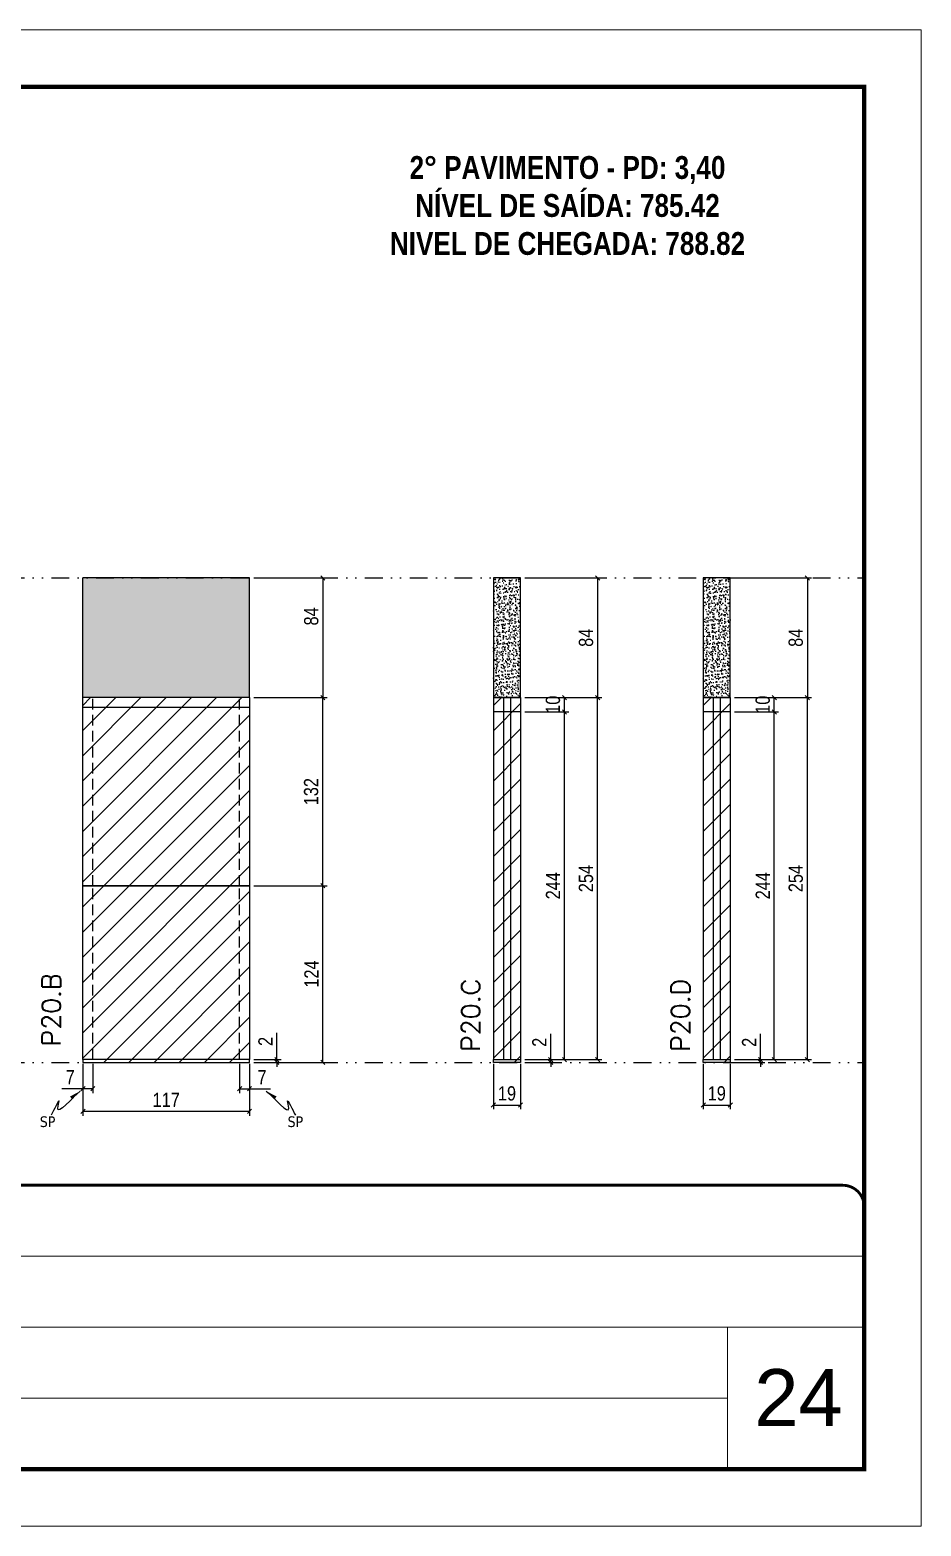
# Model space of a CAD drawing. Extents: x 2201 to 8455, y 252 to 7045.
# Drawn here: x 7829 to 8455, y 252 to 1302 of the extents above; entities that cross this region are included whole.
import ezdxf

# ---------------------------------------------------------------- set-up
doc = ezdxf.new("R2010")
doc.units = 0
for name, pattern in [('CONTINUO', [0]), ('DASHED', [0.75, 0.5, -0.25]), ('DIVIDE2', [0.625, 0.25, -0.125, 0, -0.125, 0, -0.125]), ('HIDDEN', [0.375, 0.25, -0.125])]:
    doc.linetypes.add(name, pattern=pattern)
for name, color, linetype, lineweight in [('CARIMBO', 255, 'Continuous', 9), ('Folhas', 255, 'Continuous', 9), ('Hachura', 251, 'Continuous', 9), ('SARRAFO DE PRESSAO', 251, 'DASHED', 9), ('Texto Seção', 7, 'Continuous', 15)]:
    doc.layers.add(name, color=color, linetype=linetype, lineweight=lineweight)
for name, color, linetype in [('COTA', 241, 'Continuous'), ('NOMENCLATURA', 7, 'Continuous'), ('Nível', 160, 'Continuous'), ('Painéis', 200, 'Continuous'), ('SARR_2.2x7', 40, 'Continuous'), ('Sarrafo de Pressão', 42, 'HIDDEN'), ('texto', 7, 'Continuous')]:
    doc.layers.add(name, color=color, linetype=linetype)
doc.styles.add('ARIAL', font='arial.ttf')
doc.styles.add('COTA TECNICA', font='techl___.ttf', dxfattribs={"height": 10})
doc.styles.add('COTA TECNICA-50', font='techl___.ttf', dxfattribs={"height": 10})
doc.styles.add('REGUA-120', font='ROMANS.shx', dxfattribs={"height": 15})
doc.styles.add('ROMANC', font='techb___.ttf', dxfattribs={"height": 2.5})
doc.styles.get("Standard").update_dxf_attribs({"font": 'arial.ttf'})
doc.dimstyles.new('COTA PAINEL-50', dxfattribs={"dimtxt": 10, "dimasz": 3, "dimexe": 3, "dimexo": 3, "dimgap": 3, "dimtad": 1, "dimdec": 1, "dimzin": 12, "dimdsep": 46, "dimtxsty": 'COTA TECNICA-50', "dimblk1": 'OBLIQUE', "dimblk2": 'OBLIQUE', "dimsah": 1, "dimcen": 0.9, "dimclrd": 4, "dimclre": 4, "dimclrt": 240, "dimadec": 1, "dimazin": 3, "dimtfac": 1, "dimtdec": 1, "dimtmove": 0, "dimatfit": 3, "dimfxl": 1, "dimtolj": 1, "dimtzin": 12, "dimarcsym": 0})
doc.dimstyles.new('PAINEL', dxfattribs={"dimtxt": 10, "dimasz": 3, "dimexe": 3, "dimexo": 3, "dimgap": 3, "dimtad": 1, "dimdec": 1, "dimzin": 12, "dimdsep": 46, "dimtxsty": 'COTA TECNICA', "dimblk1": 'OBLIQUE', "dimblk2": 'OBLIQUE', "dimsah": 1, "dimcen": 0.9, "dimclrd": 4, "dimclre": 4, "dimclrt": 240, "dimadec": 1, "dimazin": 3, "dimtfac": 1, "dimtdec": 1, "dimtmove": 0, "dimatfit": 3, "dimfxl": 1, "dimtolj": 1, "dimtzin": 12, "dimarcsym": 0})
doc.dimstyles.get("Standard").update_dxf_attribs({"dimtxt": 0.18, "dimasz": 0.18, "dimexe": 0.18, "dimexo": 0.0625, "dimgap": 0.09, "dimtad": 0, "dimtih": 1, "dimtoh": 1, "dimdec": 4, "dimzin": 0, "dimdsep": 46, "dimtxsty": 'Standard', "dimcen": 0.09, "dimadec": 0, "dimazin": 0, "dimtfac": 1, "dimtdec": 4, "dimtofl": 0, "dimtmove": 0, "dimatfit": 3, "dimfxl": 1, "dimtolj": 1, "dimtzin": 0, "dimarcsym": 0})

# ---------------------------------------------------------------- blocks, each defined once
blk = doc.blocks.new('9999999999')
at = {"color": 30, "linetype": 'CONTINUO'}
for p, q in [((98564.6, 34379.6), (99584, 34379.6)), ((98564.6, 34329.8), (99488, 34329.8)), ((99584, 34329.8), (99488, 34329.8)), ((99488, 34329.8), (99488, 34230.2)), ((98564.6, 34280), (99488, 34280))]:
    blk.add_line(p, q, dxfattribs=at)
at = {"color": 30, "linetype": 'CONTINUO', "const_width": 2}
blk.add_lwpolyline([(99584, 34230.2), (99584, 34414.4, 0.414214), (99569, 34429.4), (98229, 34429.4, 0.414214), (98214, 34414.4), (98214, 34245.2, 0.414214), (98229, 34230.2), (99584, 34230.2)], format="xyb", dxfattribs=at)
at = {"layer": 'Folhas'}
blk.add_lwpolyline([(98139, 34190.2), (99624, 34190.2), (99624, 35240.2), (98139, 35240.2)], close=True, dxfattribs=at)
at = {"layer": 'Folhas', "color": 30, "const_width": 3}
blk.add_lwpolyline([(98214, 34230.2), (99584, 34230.2), (99584, 35200.2), (98214, 35200.2)], close=True, dxfattribs=at)
blk = doc.blocks.new('_Oblique')
at = {"color": 0, "linetype": 'ByBlock', "lineweight": -2}
blk.add_line((-0.5, -0.5), (0.5, 0.5), dxfattribs=at)
blk = doc.blocks.new('*D12')
at = {"layer": 'COTA', "color": 4, "lineweight": -2, "transparency": 16777216}
for p, q in [((8154.6, 576.2), (8154.6, 544.3)), ((8173.6, 576.2), (8173.6, 544.3)), ((8154.6, 547.3), (8173.6, 547.3))]:
    blk.add_line(p, q, dxfattribs=at)
at = {"layer": 'Defpoints', "color": 0, "transparency": 16777216}
for p in [(8154.6, 579.2), (8173.6, 579.2), (8173.6, 547.3)]:
    blk.add_point(p, dxfattribs=at)
at = {"layer": 'COTA', "color": 4, "lineweight": -2, "transparency": 16777216, "xscale": 3, "yscale": 3, "zscale": 3, "rotation": 180}
blk.add_blockref('_Oblique', (8154.6, 547.3), dxfattribs=at)
at = {"layer": 'COTA', "color": 4, "lineweight": -2, "transparency": 16777216, "xscale": 3, "yscale": 3, "zscale": 3}
blk.add_blockref('_Oblique', (8173.6, 547.3), dxfattribs=at)
at = {"layer": 'COTA', "color": 240, "transparency": 16777216, "insert": (8164.1, 555.4), "char_height": 10, "attachment_point": 5, "style": 'COTA TECNICA'}
blk.add_mtext('\\A1;19', dxfattribs=at)
blk = doc.blocks.new('*D13')
at = {"layer": 'COTA', "color": 4, "lineweight": -2, "transparency": 16777216}
for p, q in [((8194.8, 579.2), (8194.8, 597.3)), ((8176.6, 579.2), (8197.8, 579.2)), ((8194.8, 577.2), (8194.8, 579.2)), ((8176.6, 577.2), (8197.8, 577.2)), ((8194.8, 577.2), (8194.8, 574.2))]:
    blk.add_line(p, q, dxfattribs=at)
at = {"layer": 'Defpoints', "color": 0, "transparency": 16777216}
for p in [(8173.6, 579.2), (8194.8, 579.2), (8173.6, 577.2)]:
    blk.add_point(p, dxfattribs=at)
at = {"layer": 'COTA', "color": 4, "lineweight": -2, "transparency": 16777216, "xscale": 3, "yscale": 3, "zscale": 3}
for p, rotation in [((8194.8, 579.2), 270), ((8194.8, 577.2), 90)]:
    blk.add_blockref('_Oblique', p, dxfattribs=dict(at, rotation=rotation))
at = {"layer": 'COTA', "color": 240, "transparency": 16777216, "insert": (8186.8, 591.3), "char_height": 10, "attachment_point": 5, "rotation": 90, "style": 'COTA TECNICA-50'}
blk.add_mtext('\\A1;2', dxfattribs=at)
blk = doc.blocks.new('*D555')
at = {"layer": 'COTA', "color": 4, "linetype": 'ByBlock', "lineweight": -2, "transparency": 16777216}
for p, q in [((8176.6, 917.2), (8230.7, 917.2)), ((8227.7, 917.2), (8227.7, 833.2)), ((8176.6, 833.2), (8230.7, 833.2))]:
    blk.add_line(p, q, dxfattribs=at)
at = {"layer": 'Defpoints', "color": 0, "linetype": 'ByBlock', "transparency": 16777216}
for p in [(8173.6, 917.2), (8173.6, 833.2), (8227.7, 833.2)]:
    blk.add_point(p, dxfattribs=at)
at = {"layer": 'COTA', "color": 4, "linetype": 'ByBlock', "lineweight": -2, "transparency": 16777216, "xscale": 3, "yscale": 3, "zscale": 3}
for p, rotation in [((8227.7, 917.2), 90), ((8227.7, 833.2), 270)]:
    blk.add_blockref('_Oblique', p, dxfattribs=dict(at, rotation=rotation))
at = {"layer": 'COTA', "color": 240, "linetype": 'ByBlock', "transparency": 16777216, "insert": (8219.6, 875.2), "char_height": 10, "attachment_point": 5, "rotation": 90, "style": 'COTA TECNICA'}
blk.add_mtext('\\A1;84', dxfattribs=at)
blk = doc.blocks.new('*D14')
at = {"layer": 'COTA', "color": 4, "lineweight": -2, "transparency": 16777216}
for p, q in [((8176.6, 833.2), (8207.5, 833.2)), ((8204.5, 823.2), (8204.5, 833.2)), ((8176.6, 823.2), (8207.5, 823.2))]:
    blk.add_line(p, q, dxfattribs=at)
at = {"layer": 'Defpoints', "color": 0, "transparency": 16777216}
for p in [(8173.6, 833.2), (8204.5, 833.2), (8173.6, 823.2)]:
    blk.add_point(p, dxfattribs=at)
at = {"layer": 'COTA', "color": 4, "lineweight": -2, "transparency": 16777216, "xscale": 3, "yscale": 3, "zscale": 3}
for p, rotation in [((8204.5, 833.2), 90), ((8204.5, 823.2), 270)]:
    blk.add_blockref('_Oblique', p, dxfattribs=dict(at, rotation=rotation))
at = {"layer": 'COTA', "color": 240, "transparency": 16777216, "insert": (8196.4, 828.2), "char_height": 10, "attachment_point": 5, "rotation": 90, "style": 'COTA TECNICA-50'}
blk.add_mtext('\\A1;10', dxfattribs=at)
blk = doc.blocks.new('*D556')
at = {"layer": 'COTA', "color": 4, "lineweight": -2, "transparency": 16777216}
for p, q in [((8176.6, 823.2), (8207.5, 823.2)), ((8204.5, 579.2), (8204.5, 823.2)), ((8176.6, 579.2), (8207.5, 579.2))]:
    blk.add_line(p, q, dxfattribs=at)
at = {"layer": 'Defpoints', "color": 0, "transparency": 16777216}
for p in [(8173.6, 823.2), (8204.5, 823.2), (8173.6, 579.2)]:
    blk.add_point(p, dxfattribs=at)
at = {"layer": 'COTA', "color": 4, "lineweight": -2, "transparency": 16777216, "xscale": 3, "yscale": 3, "zscale": 3}
for p, rotation in [((8204.5, 823.2), 90), ((8204.5, 579.2), 270)]:
    blk.add_blockref('_Oblique', p, dxfattribs=dict(at, rotation=rotation))
at = {"layer": 'COTA', "color": 240, "transparency": 16777216, "insert": (8196.4, 701.2), "char_height": 10, "attachment_point": 5, "rotation": 90, "style": 'COTA TECNICA'}
blk.add_mtext('\\A1;244', dxfattribs=at)
blk = doc.blocks.new('*D15')
at = {"layer": 'COTA', "color": 4, "lineweight": -2, "transparency": 16777216}
for p, q in [((7866.3, 576.2), (7866.3, 539.8)), ((7983.3, 576.2), (7983.3, 539.8)), ((7983.3, 542.8), (7866.3, 542.8))]:
    blk.add_line(p, q, dxfattribs=at)
at = {"layer": 'Defpoints', "color": 0, "transparency": 16777216}
for p in [(7866.3, 579.2), (7983.3, 579.2), (7866.3, 542.8)]:
    blk.add_point(p, dxfattribs=at)
at = {"layer": 'COTA', "color": 4, "lineweight": -2, "transparency": 16777216, "xscale": 3, "yscale": 3, "zscale": 3, "rotation": 180}
blk.add_blockref('_Oblique', (7866.3, 542.8), dxfattribs=at)
at = {"layer": 'COTA', "color": 4, "lineweight": -2, "transparency": 16777216, "xscale": 3, "yscale": 3, "zscale": 3}
blk.add_blockref('_Oblique', (7983.3, 542.8), dxfattribs=at)
at = {"layer": 'COTA', "color": 240, "transparency": 16777216, "insert": (7924.8, 550.9), "char_height": 10, "attachment_point": 5, "style": 'COTA TECNICA'}
blk.add_mtext('\\A1;117', dxfattribs=at)
blk = doc.blocks.new('*D16')
at = {"layer": 'COTA', "color": 4, "lineweight": -2, "transparency": 16777216}
for p, q in [((7976.3, 576.2), (7976.3, 555.7)), ((7983.3, 574.2), (7983.3, 555.7)), ((7976.3, 558.7), (7983.3, 558.7)), ((7983.3, 558.7), (7998, 558.7))]:
    blk.add_line(p, q, dxfattribs=at)
at = {"layer": 'Defpoints', "color": 0, "transparency": 16777216}
for p in [(7976.3, 579.2), (7983.3, 577.2), (7983.3, 558.7)]:
    blk.add_point(p, dxfattribs=at)
at = {"layer": 'COTA', "color": 4, "lineweight": -2, "transparency": 16777216, "xscale": 3, "yscale": 3, "zscale": 3, "rotation": 180}
blk.add_blockref('_Oblique', (7976.3, 558.7), dxfattribs=at)
at = {"layer": 'COTA', "color": 4, "lineweight": -2, "transparency": 16777216, "xscale": 3, "yscale": 3, "zscale": 3}
blk.add_blockref('_Oblique', (7983.3, 558.7), dxfattribs=at)
at = {"layer": 'COTA', "color": 240, "transparency": 16777216, "insert": (7992.1, 566.8), "char_height": 10, "attachment_point": 5, "style": 'COTA TECNICA-50'}
blk.add_mtext('\\A1;7', dxfattribs=at)
blk = doc.blocks.new('*D17')
at = {"layer": 'COTA', "color": 4, "lineweight": -2, "transparency": 16777216}
for p, q in [((7866.3, 574.2), (7866.3, 555.7)), ((7873.3, 576.2), (7873.3, 555.7)), ((7866.3, 558.7), (7851.5, 558.7)), ((7873.3, 558.7), (7866.3, 558.7))]:
    blk.add_line(p, q, dxfattribs=at)
at = {"layer": 'Defpoints', "color": 0, "transparency": 16777216}
for p in [(7873.3, 579.2), (7866.3, 577.2), (7866.3, 558.7)]:
    blk.add_point(p, dxfattribs=at)
at = {"layer": 'COTA', "color": 4, "lineweight": -2, "transparency": 16777216, "xscale": 3, "yscale": 3, "zscale": 3, "rotation": 180}
blk.add_blockref('_Oblique', (7866.3, 558.7), dxfattribs=at)
at = {"layer": 'COTA', "color": 4, "lineweight": -2, "transparency": 16777216, "xscale": 3, "yscale": 3, "zscale": 3}
blk.add_blockref('_Oblique', (7873.3, 558.7), dxfattribs=at)
at = {"layer": 'COTA', "color": 240, "transparency": 16777216, "insert": (7857.4, 566.8), "char_height": 10, "attachment_point": 5, "style": 'COTA TECNICA-50'}
blk.add_mtext('\\A1;7', dxfattribs=at)
blk = doc.blocks.new('*D18')
at = {"layer": 'COTA', "color": 4, "linetype": 'ByBlock', "lineweight": -2, "transparency": 16777216}
for p, q in [((7986.3, 701.2), (8037.8, 701.2)), ((8034.8, 577.2), (8034.8, 701.2)), ((7986.3, 577.2), (8037.8, 577.2))]:
    blk.add_line(p, q, dxfattribs=at)
at = {"layer": 'Defpoints', "color": 0, "linetype": 'ByBlock', "transparency": 16777216}
for p in [(7983.3, 701.2), (8034.8, 701.2), (7983.3, 577.2)]:
    blk.add_point(p, dxfattribs=at)
at = {"layer": 'COTA', "color": 4, "linetype": 'ByBlock', "lineweight": -2, "transparency": 16777216, "xscale": 3, "yscale": 3, "zscale": 3}
for p, rotation in [((8034.8, 701.2), 90), ((8034.8, 577.2), 270)]:
    blk.add_blockref('_Oblique', p, dxfattribs=dict(at, rotation=rotation))
at = {"layer": 'COTA', "color": 240, "linetype": 'ByBlock', "transparency": 16777216, "insert": (8026.8, 639.2), "char_height": 10, "attachment_point": 5, "rotation": 90, "style": 'COTA TECNICA'}
blk.add_mtext('\\A1;124', dxfattribs=at)
blk = doc.blocks.new('*D19')
at = {"layer": 'COTA', "color": 4, "lineweight": -2, "transparency": 16777216}
for p, q in [((8002.5, 579.2), (8002.5, 598)), ((7986.3, 579.2), (8005.5, 579.2)), ((8002.5, 577.2), (8002.5, 579.2)), ((7986.3, 577.2), (8005.5, 577.2)), ((8002.5, 577.2), (8002.5, 574.2))]:
    blk.add_line(p, q, dxfattribs=at)
at = {"layer": 'Defpoints', "color": 0, "transparency": 16777216}
for p in [(7983.3, 579.2), (7983.3, 577.2), (8002.5, 577.2)]:
    blk.add_point(p, dxfattribs=at)
at = {"layer": 'COTA', "color": 4, "lineweight": -2, "transparency": 16777216, "xscale": 3, "yscale": 3, "zscale": 3}
for p, rotation in [((8002.5, 579.2), 270), ((8002.5, 577.2), 90)]:
    blk.add_blockref('_Oblique', p, dxfattribs=dict(at, rotation=rotation))
at = {"layer": 'COTA', "color": 240, "transparency": 16777216, "insert": (7994.5, 591.9), "char_height": 10, "attachment_point": 5, "rotation": 90, "style": 'COTA TECNICA-50'}
blk.add_mtext('\\A1;2', dxfattribs=at)
blk = doc.blocks.new('*D20')
at = {"layer": 'COTA', "color": 4, "linetype": 'ByBlock', "lineweight": -2, "transparency": 16777216}
for p, q in [((7986.3, 701.2), (8037.8, 701.2)), ((8034.8, 577.2), (8034.8, 701.2)), ((7986.3, 577.2), (8037.8, 577.2))]:
    blk.add_line(p, q, dxfattribs=at)
at = {"layer": 'Defpoints', "color": 0, "linetype": 'ByBlock', "transparency": 16777216}
for p in [(7983.3, 701.2), (8034.8, 701.2), (7983.3, 577.2)]:
    blk.add_point(p, dxfattribs=at)
at = {"layer": 'COTA', "color": 4, "linetype": 'ByBlock', "lineweight": -2, "transparency": 16777216, "xscale": 3, "yscale": 3, "zscale": 3}
for p, rotation in [((8034.8, 701.2), 90), ((8034.8, 577.2), 270)]:
    blk.add_blockref('_Oblique', p, dxfattribs=dict(at, rotation=rotation))
at = {"layer": 'COTA', "color": 240, "linetype": 'ByBlock', "transparency": 16777216, "insert": (8026.8, 639.2), "char_height": 10, "attachment_point": 5, "rotation": 90, "style": 'COTA TECNICA'}
blk.add_mtext('\\A1;124', dxfattribs=at)
blk = doc.blocks.new('*D21')
at = {"layer": 'COTA', "color": 4, "lineweight": -2, "transparency": 16777216}
for p, q in [((7986.3, 833.2), (8037.8, 833.2)), ((8034.8, 701.2), (8034.8, 833.2)), ((7986.3, 701.2), (8037.8, 701.2))]:
    blk.add_line(p, q, dxfattribs=at)
at = {"layer": 'Defpoints', "color": 0, "transparency": 16777216}
for p in [(7983.3, 833.2), (8034.8, 833.2), (7983.3, 701.2)]:
    blk.add_point(p, dxfattribs=at)
at = {"layer": 'COTA', "color": 4, "lineweight": -2, "transparency": 16777216, "xscale": 3, "yscale": 3, "zscale": 3}
for p, rotation in [((8034.8, 833.2), 90), ((8034.8, 701.2), 270)]:
    blk.add_blockref('_Oblique', p, dxfattribs=dict(at, rotation=rotation))
at = {"layer": 'COTA', "color": 240, "transparency": 16777216, "insert": (8026.6, 767.2), "char_height": 10, "attachment_point": 5, "rotation": 90, "style": 'COTA TECNICA-50'}
blk.add_mtext('\\A1;132', dxfattribs=at)
blk = doc.blocks.new('*D22')
at = {"layer": 'COTA', "color": 4, "lineweight": -2, "transparency": 16777216}
for p, q in [((7986.3, 917.2), (8037.8, 917.2)), ((8034.8, 917.2), (8034.8, 833.2)), ((7986.3, 833.2), (8037.8, 833.2))]:
    blk.add_line(p, q, dxfattribs=at)
at = {"layer": 'Defpoints', "color": 0, "transparency": 16777216}
for p in [(7983.3, 917.2), (7983.3, 833.2), (8034.8, 833.2)]:
    blk.add_point(p, dxfattribs=at)
at = {"layer": 'COTA', "color": 4, "lineweight": -2, "transparency": 16777216, "xscale": 3, "yscale": 3, "zscale": 3}
for p, rotation in [((8034.8, 917.2), 90), ((8034.8, 833.2), 270)]:
    blk.add_blockref('_Oblique', p, dxfattribs=dict(at, rotation=rotation))
at = {"layer": 'COTA', "color": 240, "transparency": 16777216, "insert": (8026.7, 890.2), "char_height": 10, "attachment_point": 5, "rotation": 90, "style": 'COTA TECNICA-50'}
blk.add_mtext('\\A1;84', dxfattribs=at)
blk = doc.blocks.new('*D23')
at = {"layer": 'COTA', "color": 4, "lineweight": -2, "transparency": 16777216}
for p, q in [((8176.6, 833.2), (8230.7, 833.2)), ((8227.7, 579.2), (8227.7, 833.2)), ((8176.6, 579.2), (8230.7, 579.2))]:
    blk.add_line(p, q, dxfattribs=at)
at = {"layer": 'Defpoints', "color": 0, "transparency": 16777216}
for p in [(8173.6, 833.2), (8227.7, 833.2), (8173.6, 579.2)]:
    blk.add_point(p, dxfattribs=at)
at = {"layer": 'COTA', "color": 4, "lineweight": -2, "transparency": 16777216, "xscale": 3, "yscale": 3, "zscale": 3}
for p, rotation in [((8227.7, 833.2), 90), ((8227.7, 579.2), 270)]:
    blk.add_blockref('_Oblique', p, dxfattribs=dict(at, rotation=rotation))
at = {"layer": 'COTA', "color": 240, "transparency": 16777216, "insert": (8219.6, 706.2), "char_height": 10, "attachment_point": 5, "rotation": 90, "style": 'COTA TECNICA'}
blk.add_mtext('\\A1;254', dxfattribs=at)
blk = doc.blocks.new('*D24')
at = {"layer": 'COTA', "color": 4, "lineweight": -2, "transparency": 16777216}
for p, q in [((8301.9, 576.2), (8301.9, 544.3)), ((8320.9, 576.2), (8320.9, 544.3)), ((8301.9, 547.3), (8320.9, 547.3))]:
    blk.add_line(p, q, dxfattribs=at)
at = {"layer": 'Defpoints', "color": 0, "transparency": 16777216}
for p in [(8301.9, 579.2), (8320.9, 579.2), (8320.9, 547.3)]:
    blk.add_point(p, dxfattribs=at)
at = {"layer": 'COTA', "color": 4, "lineweight": -2, "transparency": 16777216, "xscale": 3, "yscale": 3, "zscale": 3, "rotation": 180}
blk.add_blockref('_Oblique', (8301.9, 547.3), dxfattribs=at)
at = {"layer": 'COTA', "color": 4, "lineweight": -2, "transparency": 16777216, "xscale": 3, "yscale": 3, "zscale": 3}
blk.add_blockref('_Oblique', (8320.9, 547.3), dxfattribs=at)
at = {"layer": 'COTA', "color": 240, "transparency": 16777216, "insert": (8311.4, 555.4), "char_height": 10, "attachment_point": 5, "style": 'COTA TECNICA'}
blk.add_mtext('\\A1;19', dxfattribs=at)
blk = doc.blocks.new('*D25')
at = {"layer": 'COTA', "color": 4, "lineweight": -2, "transparency": 16777216}
for p, q in [((8342.1, 579.2), (8342.1, 597.3)), ((8323.9, 579.2), (8345.1, 579.2)), ((8342.1, 577.2), (8342.1, 579.2)), ((8323.9, 577.2), (8345.1, 577.2)), ((8342.1, 577.2), (8342.1, 574.2))]:
    blk.add_line(p, q, dxfattribs=at)
at = {"layer": 'Defpoints', "color": 0, "transparency": 16777216}
for p in [(8320.9, 579.2), (8342.1, 579.2), (8320.9, 577.2)]:
    blk.add_point(p, dxfattribs=at)
at = {"layer": 'COTA', "color": 4, "lineweight": -2, "transparency": 16777216, "xscale": 3, "yscale": 3, "zscale": 3}
for p, rotation in [((8342.1, 579.2), 270), ((8342.1, 577.2), 90)]:
    blk.add_blockref('_Oblique', p, dxfattribs=dict(at, rotation=rotation))
at = {"layer": 'COTA', "color": 240, "transparency": 16777216, "insert": (8334.1, 591.3), "char_height": 10, "attachment_point": 5, "rotation": 90, "style": 'COTA TECNICA-50'}
blk.add_mtext('\\A1;2', dxfattribs=at)
blk = doc.blocks.new('*D559')
at = {"layer": 'COTA', "color": 4, "linetype": 'ByBlock', "lineweight": -2, "transparency": 16777216}
for p, q in [((8323.9, 917.2), (8378, 917.2)), ((8375, 917.2), (8375, 833.2)), ((8323.9, 833.2), (8378, 833.2))]:
    blk.add_line(p, q, dxfattribs=at)
at = {"layer": 'Defpoints', "color": 0, "linetype": 'ByBlock', "transparency": 16777216}
for p in [(8320.9, 917.2), (8320.9, 833.2), (8375, 833.2)]:
    blk.add_point(p, dxfattribs=at)
at = {"layer": 'COTA', "color": 4, "linetype": 'ByBlock', "lineweight": -2, "transparency": 16777216, "xscale": 3, "yscale": 3, "zscale": 3}
for p, rotation in [((8375, 917.2), 90), ((8375, 833.2), 270)]:
    blk.add_blockref('_Oblique', p, dxfattribs=dict(at, rotation=rotation))
at = {"layer": 'COTA', "color": 240, "linetype": 'ByBlock', "transparency": 16777216, "insert": (8366.9, 875.2), "char_height": 10, "attachment_point": 5, "rotation": 90, "style": 'COTA TECNICA'}
blk.add_mtext('\\A1;84', dxfattribs=at)
blk = doc.blocks.new('*D560')
at = {"layer": 'COTA', "color": 4, "lineweight": -2, "transparency": 16777216}
for p, q in [((8323.9, 823.2), (8354.8, 823.2)), ((8351.8, 579.2), (8351.8, 823.2)), ((8323.9, 579.2), (8354.8, 579.2))]:
    blk.add_line(p, q, dxfattribs=at)
at = {"layer": 'Defpoints', "color": 0, "transparency": 16777216}
for p in [(8320.9, 823.2), (8351.8, 823.2), (8320.9, 579.2)]:
    blk.add_point(p, dxfattribs=at)
at = {"layer": 'COTA', "color": 4, "lineweight": -2, "transparency": 16777216, "xscale": 3, "yscale": 3, "zscale": 3}
for p, rotation in [((8351.8, 823.2), 90), ((8351.8, 579.2), 270)]:
    blk.add_blockref('_Oblique', p, dxfattribs=dict(at, rotation=rotation))
at = {"layer": 'COTA', "color": 240, "transparency": 16777216, "insert": (8343.7, 701.2), "char_height": 10, "attachment_point": 5, "rotation": 90, "style": 'COTA TECNICA'}
blk.add_mtext('\\A1;244', dxfattribs=at)
blk = doc.blocks.new('*D26')
at = {"layer": 'COTA', "color": 4, "lineweight": -2, "transparency": 16777216}
for p, q in [((8323.9, 833.2), (8378, 833.2)), ((8375, 579.2), (8375, 833.2)), ((8323.9, 579.2), (8378, 579.2))]:
    blk.add_line(p, q, dxfattribs=at)
at = {"layer": 'Defpoints', "color": 0, "transparency": 16777216}
for p in [(8320.9, 833.2), (8375, 833.2), (8320.9, 579.2)]:
    blk.add_point(p, dxfattribs=at)
at = {"layer": 'COTA', "color": 4, "lineweight": -2, "transparency": 16777216, "xscale": 3, "yscale": 3, "zscale": 3}
for p, rotation in [((8375, 833.2), 90), ((8375, 579.2), 270)]:
    blk.add_blockref('_Oblique', p, dxfattribs=dict(at, rotation=rotation))
at = {"layer": 'COTA', "color": 240, "transparency": 16777216, "insert": (8366.9, 706.2), "char_height": 10, "attachment_point": 5, "rotation": 90, "style": 'COTA TECNICA'}
blk.add_mtext('\\A1;254', dxfattribs=at)
blk = doc.blocks.new('*D27')
at = {"layer": 'COTA', "color": 4, "lineweight": -2, "transparency": 16777216}
for p, q in [((8323.9, 833.2), (8354.8, 833.2)), ((8351.8, 823.2), (8351.8, 833.2)), ((8323.9, 823.2), (8354.8, 823.2))]:
    blk.add_line(p, q, dxfattribs=at)
at = {"layer": 'Defpoints', "color": 0, "transparency": 16777216}
for p in [(8320.9, 833.2), (8351.8, 833.2), (8320.9, 823.2)]:
    blk.add_point(p, dxfattribs=at)
at = {"layer": 'COTA', "color": 4, "lineweight": -2, "transparency": 16777216, "xscale": 3, "yscale": 3, "zscale": 3}
for p, rotation in [((8351.8, 833.2), 90), ((8351.8, 823.2), 270)]:
    blk.add_blockref('_Oblique', p, dxfattribs=dict(at, rotation=rotation))
at = {"layer": 'COTA', "color": 240, "transparency": 16777216, "insert": (8343.7, 828.2), "char_height": 10, "attachment_point": 5, "rotation": 90, "style": 'COTA TECNICA'}
blk.add_mtext('\\A1;10', dxfattribs=at)

msp = doc.modelspace()

# ---------------------------------------------------------------- hatches: boundary and pattern name
at = {"layer": 'COTA', "linetype": 'ByBlock'}
h = msp.add_hatch(dxfattribs=at)
h.set_pattern_fill('AR-CONC', color=256, scale=0.03)
h.set_pattern_definition([(50, (-162874.1997, -104325.2883), (5.46554007, -0.47817257), [0.5715, -6.2865]), (355, (-162874.2, -104325.2883), (-1.05730264, 5.73170536), [0.4572, -5.02921753]), (100.4514447, (-162873.744, -104325.328), (4.40823741, 5.25353256), [0.48570026, -5.34270734]), (46.1842, (-162874.2, -104323.764), (8.13237123, -1.26126984), [0.85725, -9.42975]), (96.6355576, (-162873.522, -104323.8694), (7.12212402, 7.42278374), [0.7285507, -8.01406824]), (351.184151, (-162874.2, -104323.764), (7.12212402, 7.42278374), [0.685799, -7.54379196]), (21, (-162873.4377, -104324.1453), (4.54843174, -3.06795595), [0.5715, -6.2865]), (326, (-162873.438, -104324.1453), (1.85406085, 5.52563898), [0.4572, -5.0292]), (71.451445, (-162873.0587, -104324.401), (6.40249258, 2.45768307), [0.48570026, -5.34269813]), (37.5, (-162874.1997, -104325.2883), (0.092658098, 2.536651166), [0, -4.96824, 0, -5.1054, 0, -5.04825]), (7.5, (-162874.1997, -104325.2883), (2.004589875, 3.005417245), [0, -2.91084, 0, -4.85394, 0, -1.92405]), (327.5, (-162875.899, -104325.2883), (4.067717855, -0.17186232), [0, -1.905, 0, -5.9436, 0, -7.8867]), (317.5, (-162876.661, -104325.2883), (4.44387544, 0.76279473), [0, -2.4765, 0, -3.94716, 0, -5.6007])])
h.paths.add_polyline_path([(7866.28, 833.2), (7900.28, 833.2), (7979.78, 833.2), (7983.28, 833.2), (7983.28, 917.2), (7866.28, 917.2)])
h = msp.add_hatch(dxfattribs=at)
h.set_pattern_fill('AR-CONC', color=256, scale=0.03)
h.set_pattern_definition([(50, (-162846.149, -103166.713), (5.46554007, -0.47817257), [0.5715, -6.2865]), (355, (-162846.149, -103166.713), (-1.05730264, 5.73170536), [0.4572, -5.02921753]), (100.4514447, (-162845.6936, -103166.753), (4.40823741, 5.25353256), [0.48570026, -5.34270734]), (46.1842, (-162846.149, -103165.189), (8.13237123, -1.26126984), [0.85725, -9.42975]), (96.6355576, (-162845.471, -103165.294), (7.12212402, 7.42278374), [0.7285507, -8.01406824]), (351.184151, (-162846.149, -103165.189), (7.12212402, 7.42278374), [0.685799, -7.54379196]), (21, (-162845.387, -103165.57), (4.54843174, -3.06795595), [0.5715, -6.2865]), (326, (-162845.387, -103165.57), (1.85406085, 5.52563898), [0.4572, -5.0292]), (71.451445, (-162845.008, -103165.826), (6.40249258, 2.45768307), [0.48570026, -5.34269813]), (37.5, (-162846.149, -103166.7132), (0.092658098, 2.536651166), [0, -4.96824, 0, -5.1054, 0, -5.04825]), (7.5, (-162846.149, -103166.7132), (2.004589875, 3.005417245), [0, -2.91084, 0, -4.85394, 0, -1.92405]), (327.5, (-162847.8483, -103166.7132), (4.067717855, -0.17186232), [0, -1.905, 0, -5.9436, 0, -7.8867]), (317.5, (-162848.6103, -103166.7132), (4.44387544, 0.76279473), [0, -2.4765, 0, -3.94716, 0, -5.6007])])
h.paths.add_polyline_path([(8154.59, 833.2), (8173.59, 833.2), (8173.59, 917.2), (8154.59, 917.2)])
h = msp.add_hatch(dxfattribs=at)
h.set_pattern_fill('AR-CONC', color=256, scale=0.03)
h.set_pattern_definition([(50, (-162698.86, -103166.713), (5.46554007, -0.47817257), [0.5715, -6.2865]), (355, (-162698.86, -103166.713), (-1.05730264, 5.73170536), [0.4572, -5.02921753]), (100.4514447, (-162698.4043, -103166.753), (4.40823741, 5.25353256), [0.48570026, -5.34270734]), (46.1842, (-162698.86, -103165.189), (8.13237123, -1.26126984), [0.85725, -9.42975]), (96.6355576, (-162698.182, -103165.294), (7.12212402, 7.42278374), [0.7285507, -8.01406824]), (351.184151, (-162698.86, -103165.189), (7.12212402, 7.42278374), [0.685799, -7.54379196]), (21, (-162698.098, -103165.57), (4.54843174, -3.06795595), [0.5715, -6.2865]), (326, (-162698.098, -103165.57), (1.85406085, 5.52563898), [0.4572, -5.0292]), (71.451445, (-162697.719, -103165.826), (6.40249258, 2.45768307), [0.48570026, -5.34269813]), (37.5, (-162698.8598, -103166.7132), (0.092658098, 2.536651166), [0, -4.96824, 0, -5.1054, 0, -5.04825]), (7.5, (-162698.8598, -103166.7132), (2.004589875, 3.005417245), [0, -2.91084, 0, -4.85394, 0, -1.92405]), (327.5, (-162700.559, -103166.7132), (4.067717855, -0.17186232), [0, -1.905, 0, -5.9436, 0, -7.8867]), (317.5, (-162701.321, -103166.7132), (4.44387544, 0.76279473), [0, -2.4765, 0, -3.94716, 0, -5.6007])])
h.paths.add_polyline_path([(8301.88, 833.2), (8320.88, 833.2), (8320.88, 917.2), (8301.88, 917.2)])
at = {"layer": 'Hachura', "linetype": 'ByBlock'}
h = msp.add_hatch(dxfattribs=at)
h.set_pattern_fill('ANSI31', color=256, scale=100)
h.set_pattern_definition([(45, (-109283.851, -34404.075), (-8.8388348, 8.8388348), [])])
h.paths.add_polyline_path([(7983.28, 577.2), (7983.28, 833.2), (7866.28, 833.2), (7866.28, 577.2)])
h = msp.add_hatch(dxfattribs=at)
h.set_pattern_fill('ANSI31', color=256, scale=100)
h.set_pattern_definition([(45, (-108995.536, -34404.123), (-8.8388348, 8.8388348), [])])
h.paths.add_polyline_path([(8173.59, 577.15), (8173.59, 833.15), (8154.59, 833.15), (8154.59, 577.15)])
h = msp.add_hatch(dxfattribs=at)
h.set_pattern_fill('ANSI31', color=256, scale=100)
h.set_pattern_definition([(45, (-108848.247, -34404.123), (-8.8388348, 8.8388348), [])])
h.paths.add_polyline_path([(8320.88, 577.15), (8320.88, 833.15), (8301.88, 833.15), (8301.88, 577.15)])

# ---------------------------------------------------------------- linework, layer by layer
at = {"layer": 'COTA', "linetype": 'ByBlock'}
for p, q in [((7983.28, 917.2), (7866.28, 917.2)), ((7866.28, 917.2), (7866.28, 917.2)), ((7866.28, 833.2), (7866.28, 917.2)), ((7983.28, 833.2), (7983.28, 917.2))]:
    msp.add_line(p, q, dxfattribs=at)
for points in [[(8154.59, 833.18), (8173.59, 833.18), (8173.59, 917.2), (8154.59, 917.2)], [(8301.88, 833.18), (8320.88, 833.18), (8320.88, 917.2), (8301.88, 917.2)]]:
    msp.add_lwpolyline(points, close=True, dxfattribs=at)
at = {"layer": 'Nível', "color": 4, "linetype": 'DIVIDE2', "ltscale": 50}
for p, q in [((7435.34, 917.2), (8414.87, 917.2)), ((7435.34, 577.2), (8414.87, 577.2))]:
    msp.add_line(p, q, dxfattribs=at)
at = {"layer": 'Painéis'}
for p, q in [((7866.28, 765.2), (7866.28, 833.2)), ((7983.28, 833.2), (7866.28, 833.2)), ((7983.28, 833.2), (7983.28, 765.2)), ((8154.59, 833.2), (8173.59, 833.2)), ((8154.59, 833.18), (8154.59, 579.2)), ((8154.59, 833.18), (8173.59, 833.18)), ((8173.59, 833.18), (8154.59, 833.18)), ((8173.59, 833.18), (8173.59, 579.2)), ((8301.88, 833.2), (8320.88, 833.2)), ((8301.88, 833.18), (8301.88, 579.2)), ((8301.88, 833.18), (8320.88, 833.18)), ((8320.88, 833.18), (8301.88, 833.18)), ((8320.88, 833.18), (8320.88, 579.2)), ((8173.59, 823.2), (8154.59, 823.2)), ((8320.88, 823.2), (8301.88, 823.2)), ((7866.28, 701.2), (7866.28, 765.2)), ((7983.28, 765.2), (7983.28, 701.2)), ((7866.28, 701.2), (7983.28, 701.2)), ((7866.28, 579.2), (7866.28, 701.2)), ((7983.28, 701.2), (7866.28, 701.2)), ((7983.28, 701.2), (7983.28, 579.2)), ((7983.28, 579.2), (7866.28, 579.2)), ((8154.59, 579.2), (8173.59, 579.2)), ((8154.59, 579.2), (8173.59, 579.2)), ((8154.59, 577.2), (8154.59, 579.2)), ((8173.59, 579.2), (8173.59, 577.2)), ((8301.88, 579.2), (8320.88, 579.2)), ((8301.88, 579.2), (8320.88, 579.2)), ((8301.88, 577.2), (8301.88, 579.2)), ((8320.88, 579.2), (8320.88, 577.2)), ((8173.59, 577.2), (8154.59, 577.2)), ((8320.88, 577.2), (8301.88, 577.2))]:
    msp.add_line(p, q, dxfattribs=at)
msp.add_lwpolyline([(7866.28, 577.2), (7983.28, 577.2), (7983.28, 579.2), (7866.28, 579.2)], close=True, dxfattribs=at)
at = {"layer": 'SARR_2.2x7'}
msp.add_line((7983.28, 826.2), (7866.28, 826.2), dxfattribs=at)
for points in [[(8161.59, 833.2), (8161.59, 823.2), (8161.59, 579.2)], [(8166.59, 833.2), (8166.59, 823.2), (8166.59, 579.2)], [(8308.88, 833.2), (8308.88, 823.2), (8308.88, 579.2)], [(8313.88, 833.2), (8313.88, 823.2), (8313.88, 579.2)]]:
    msp.add_lwpolyline(points, dxfattribs=at)
at = {"layer": 'Sarrafo de Pressão', "ltscale": 30}
for p, q in [((7873.28, 701.2), (7873.28, 833.2)), ((7976.28, 701.2), (7976.28, 833.2)), ((7873.28, 579.2), (7873.28, 701.2)), ((7976.28, 579.2), (7976.28, 701.2))]:
    msp.add_line(p, q, dxfattribs=at)

# ---------------------------------------------------------------- block references
at = {"layer": 'SARRAFO DE PRESSAO', "color": 6, "linetype": 'ByBlock'}
msp.add_blockref('9999999999', (-91169.11, -33938.42), dxfattribs=at)

# ---------------------------------------------------------------- texts
at = {"layer": 'CARIMBO', "style": 'ARIAL'}
msp.add_text('24', height=40, dxfattribs=at).set_placement((8337.73, 321.93))
at = {"layer": 'NOMENCLATURA', "color": 2, "insert": (8206.61, 1239.93), "char_height": 16, "attachment_point": 2, "style": 'ROMANC'}
msp.add_mtext_dynamic_manual_height_columns('\\P2° PAVIMENTO - PD: 3,40\\PNÍVEL DE SAÍDA: 785.42\\PNIVEL DE CHEGADA: 788.82', width=328.3607, gutter_width=1, heights=[0], dxfattribs=at)
at = {"layer": 'texto', "color": 0, "char_height": 7.5, "attachment_point": 5}
for insert in [(7841.5, 535.52), (8015.52, 535.52)]:
    msp.add_mtext('{\\fTahoma|b0|i0|c0|p34;\\C4;SP}', dxfattribs=dict(at, insert=insert))
at = {"layer": 'Texto Seção', "char_height": 13, "width": 285.3299, "attachment_point": 7, "rotation": 90, "style": 'REGUA-120'}
for s, insert in [('P20.B', (7850.65, 588.45)), ('\\pxt4;P20.C', (8145.14, 584.61)), ('\\pxt4;P20.D', (8292.43, 584.61))]:
    msp.add_mtext(s, dxfattribs=dict(at, insert=insert))

# ---------------------------------------------------------------- dimensions: what is measured, and where the dimension line sits
at = {"layer": 'COTA'}
for base, p1, p2, dimstyle, picture, middle in [((8034.84, 833.2), (7983.28, 917.2), (7983.28, 833.2), 'COTA PAINEL-50', '*D22', (8034.84, 890.2)), ((8204.47, 833.2), (8173.59, 823.2), (8173.59, 833.2), 'COTA PAINEL-50', '*D14', (8204.47, 828.2)), ((8351.76, 833.2), (8320.88, 823.2), (8320.88, 833.2), 'PAINEL', '*D27', (8351.76, 828.2)), ((8002.53, 577.2), (7983.28, 579.2), (7983.28, 577.2), 'COTA PAINEL-50', '*D19', (8002.53, 591.95)), ((8194.78, 579.2), (8173.59, 577.2), (8173.59, 579.2), 'COTA PAINEL-50', '*D13', (8194.78, 591.26)), ((8342.07, 579.2), (8320.88, 577.2), (8320.88, 579.2), 'COTA PAINEL-50', '*D25', (8342.07, 591.26))]:
    dim = msp.add_linear_dim(base=base, p1=p1, p2=p2, angle=90, dimstyle=dimstyle, dxfattribs=at)
    dim.commit()
    dim.dimension.update_dxf_attribs({"geometry": picture, "text_midpoint": middle, "dimtype": 160})
at = {"layer": 'COTA', "linetype": 'ByBlock'}
for base, p1, p2, picture, middle in [((8227.68, 833.18), (8173.59, 917.2), (8173.59, 833.18), '*D555', (8219.59, 875.19)), ((8374.97, 833.18), (8320.88, 917.2), (8320.88, 833.18), '*D559', (8366.88, 875.19))]:
    dim = msp.add_linear_dim(base=base, p1=p1, p2=p2, angle=90, dimstyle='PAINEL', dxfattribs=at)
    dim.commit()
    dim.dimension.update_dxf_attribs({"geometry": picture, "text_midpoint": middle})
at = {"layer": 'COTA'}
for base, p1, p2, angle, dimstyle, picture, middle in [((8034.84, 833.2), (7983.28, 701.2), (7983.28, 833.2), 90, 'COTA PAINEL-50', '*D21', (8026.62, 767.2)), ((8227.68, 833.2), (8173.59, 579.2), (8173.59, 833.2), 90, 'PAINEL', '*D23', (8219.57, 706.2)), ((8374.97, 833.2), (8320.88, 579.2), (8320.88, 833.2), 90, 'PAINEL', '*D26', (8366.86, 706.2)), ((8204.47, 823.2), (8173.59, 579.2), (8173.59, 823.2), 90, 'PAINEL', '*D556', (8196.4, 701.2)), ((8351.76, 823.2), (8320.88, 579.2), (8320.88, 823.2), 90, 'PAINEL', '*D560', (8343.69, 701.2)), ((7866.28, 558.69), (7873.28, 579.2), (7866.28, 577.2), 180, 'COTA PAINEL-50', '*D17', (7857.41, 566.76))]:
    dim = msp.add_linear_dim(base=base, p1=p1, p2=p2, angle=angle, dimstyle=dimstyle, dxfattribs=at)
    dim.commit()
    dim.dimension.update_dxf_attribs({"geometry": picture, "text_midpoint": middle})
at = {"layer": 'COTA', "linetype": 'ByBlock'}
for picture in ['*D18', '*D20']:
    dim = msp.add_aligned_dim(p1=(7983.28, 577.2), p2=(7983.28, 701.2), distance=-51.57, dimstyle='PAINEL', dxfattribs=at)
    dim.commit()
    dim.dimension.update_dxf_attribs({"geometry": picture, "text_midpoint": (8026.77, 639.2)})
at = {"layer": 'COTA'}
dim = msp.add_linear_dim(base=(7866.28, 542.84), p1=(7983.28, 579.2), p2=(7866.28, 579.2), angle=180, dimstyle='PAINEL', override={"dimarcsym": 2}, dxfattribs=at)
dim.commit()
dim.dimension.update_dxf_attribs({"geometry": '*D15', "text_midpoint": (7924.78, 550.91)})
dim = msp.add_linear_dim(base=(7983.28, 558.69), p1=(7976.28, 579.2), p2=(7983.28, 577.2), dimstyle='COTA PAINEL-50', dxfattribs=at)
dim.commit()
dim.dimension.update_dxf_attribs({"geometry": '*D16', "text_midpoint": (7992.14, 566.76)})
for base, p1, p2, picture, middle in [((8173.59, 547.31), (8154.59, 579.2), (8173.59, 579.2), '*D12', (8164.09, 555.39)), ((8320.88, 547.31), (8301.88, 579.2), (8320.88, 579.2), '*D24', (8311.38, 555.39))]:
    dim = msp.add_linear_dim(base=base, p1=p1, p2=p2, dimstyle='PAINEL', override={"dimarcsym": 2}, dxfattribs=at)
    dim.commit()
    dim.dimension.update_dxf_attribs({"geometry": picture, "text_midpoint": middle})

# ---------------------------------------------------------------- leaders
at = {"layer": 'COTA', "path_type": 1}
for points in [[(7864.45, 557.02), (7848.66, 545.18), (7849.59, 549.99), (7844.03, 540.21)], [(7995.1, 557.02), (8010.89, 545.18), (8009.96, 549.99), (8015.52, 540.21)]]:
    msp.add_leader(points, dimstyle='Standard', override={"dimasz": 8}, dxfattribs=at)

doc.saveas('drawing.dxf')
